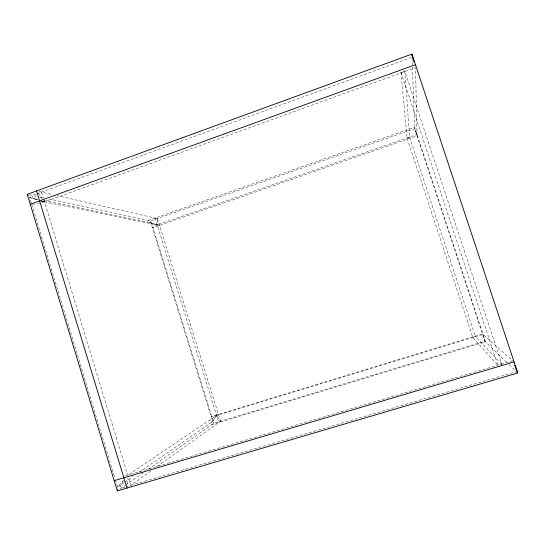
<?xml version="1.0" encoding="UTF-8"?>
<svg xmlns="http://www.w3.org/2000/svg" width="545" height="545" viewBox="0 0 545 545"><rect width="100%" height="100%" fill="white"/><g stroke="black" fill="none" stroke-linecap="round" stroke-linejoin="round"><path stroke-width="0.41" stroke-dasharray="2.73 2.04" d="M32.536 204.361L44.472 201.868L415.535 67.682L417.027 135.807L152.995 227.66L152.287 227.531L157.192 224.901L157.423 218.579L57.239 195.682M127.23 484.042L127.557 478.394M506.687 362.282L484.88 341.204L483.061 334.412L216.569 415.474L212.673 421.578L139.275 472.147M123.327 481.167L120.384 485.159L121.29 488.143L125.268 486.971M157.151 466.534L220.582 421.217L216.569 415.474L211.337 422.498L211.985 424.569L485.5 341.81L414.616 127.251L148.458 220.35L149.085 222.36L157.192 224.901L416.993 134.445L414.67 128.674L412.088 58.043M115.397 479.866L117.591 487.087L123.47 480.186M150.917 470.982L130.841 485.329L127.986 475.955M119.968 489.069L124.751 485.718M125.445 485.234L143.444 472.61M148.288 469.218L213.865 423.247L484.88 341.204L414.67 128.674L150.876 220.868L48.887 198.986M117.591 487.087L123.879 482.747M124.58 482.27L133.675 476.003M218.409 414.234L127.748 475.172L125.432 476.051M36.127 194.034L32.298 195.423L33.17 198.298L38.014 199.831M36.896 193.754L411.257 57.491M400.943 72.178L497.953 365.545L472.726 337.369L407.095 138.26L400.943 72.178L404.737 70.802L501.897 364.373L499.527 365.075M407.095 138.26L409.677 137.36L404.737 70.802M472.726 337.369L475.376 336.558L501.897 364.373M512.75 360.736L127.748 475.172L43.559 198.857M126.065 486.733L516.367 371.642M216.569 415.474L211.14 416.646L482.461 333.881L512.116 360.177M39.574 200.867L159.542 225.385M31.276 202.978L29.628 197.562L38.136 199.327M43.934 200.533L150.795 222.721L157.192 224.901M29.41 194.81L36.447 196.316M39.765 197.024L43.913 197.917M39.022 191.513L53.097 194.728M29.628 197.562L38.225 200.056M41.345 200.962L44.472 201.868L43.484 200.506M41.243 200.846L44.472 201.868M509.105 364.619L515.761 371.056M38.041 192.998L42.987 199.824M409.677 137.36L475.376 336.558M157.423 218.579L220.582 421.217M155.053 218.041L218.763 422.518M41.488 192.078L43.328 198.101M31.746 204.525L114.9 478.238M150.876 220.868L150.795 222.721L212.673 421.578L213.865 423.247L150.876 220.868"/><path stroke-width="0.82" d="M117.325 490.922L27.25 194.34L411.945 54.078L517.75 372.978L117.325 490.922L117.434 489.39M30.254 204.246L415.467 64.705M114.205 480.649L514.078 361.914M516.83 372.085L517.75 372.978L514.623 365.327M27.25 194.34L28.204 195.635M36.556 190.948L126.999 488.075M414.057 62.082L411.945 54.078L412 55.638"/></g></svg>
